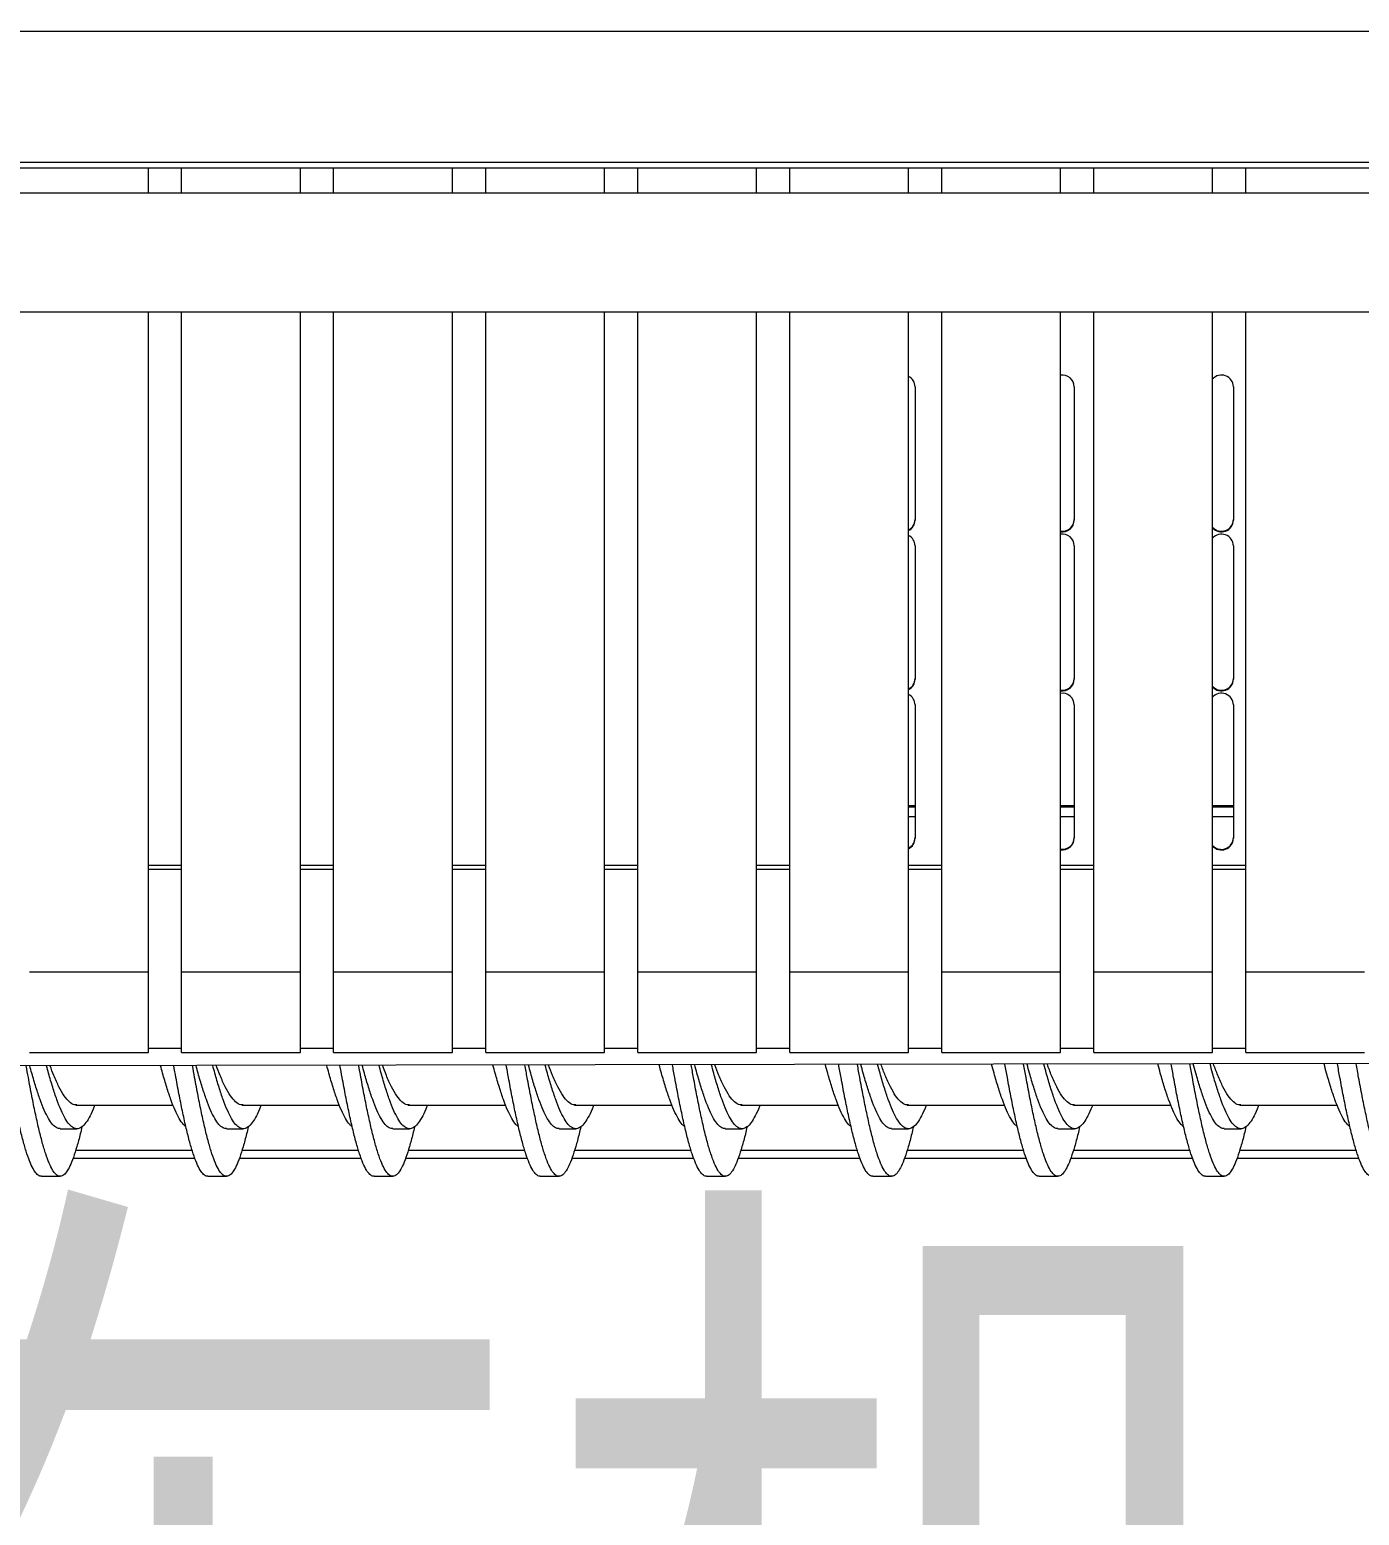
# Model space of a CAD drawing. Extents: x -2187 to 96136, y -11110 to 52208.
# Drawn here: x 50177 to 50737, y 24559 to 25185 of the extents above; entities that cross this region are included whole.
import ezdxf

# ---------------------------------------------------------------- set-up
doc = ezdxf.new("R2010")
doc.units = 0
doc.header["$LTSCALE"] = 1000
doc.header["$MEASUREMENT"] = 0
doc.styles.get("Standard").update_dxf_attribs({"font": 'gbenor.shx', "bigfont": 'gbcbig.shx'})
doc.styles.add('图纸中文说明', font='simplex.shx', dxfattribs={"width": 0.8, "bigfont": 'hztxt.shx'})
doc.dimstyles.new('ISO-25', dxfattribs={"dimscale": 70, "dimtxt": 2.5, "dimasz": 2.5, "dimexe": 1.25, "dimexo": 0.625, "dimtad": 1, "dimtxsty": 'Standard', "dimcen": 2.5, "dimadec": 0, "dimazin": 0, "dimtfac": 1, "dimtmove": 0, "dimatfit": 3, "dimfxl": 0, "dimarcsym": 0})

# ---------------------------------------------------------------- blocks, each defined once
blk = doc.blocks.new('*D138')
at = {"color": 0, "lineweight": -2}
for p, q in [((47340.11, 24729.07), (47340.11, 23998.92)), ((51840.11, 24729.07), (51840.11, 23998.92)), ((51665.11, 24086.42), (47515.11, 24086.42))]:
    blk.add_line(p, q, dxfattribs=at)
at = {"color": 0}
for points in [[(47515.11, 24115.58), (47515.11, 24057.25), (47340.11, 24086.42)], [(51665.11, 24115.58), (51665.11, 24057.25), (51840.11, 24086.42)]]:
    blk.add_solid(points, dxfattribs=at)
at = {"layer": 'Defpoints', "color": 0}
for p in [(47340.11, 24772.82), (51840.11, 24772.82), (47340.11, 24086.42)]:
    blk.add_point(p, dxfattribs=at)
at = {"color": 0, "insert": (49605.69, 24217.67), "char_height": 175, "attachment_point": 5}
blk.add_mtext('4500', dxfattribs=at)
blk = doc.blocks.new('*D140')
at = {"color": 0, "lineweight": -2}
for p, q in [((52096.86, 35905.84), (52902.87, 35905.84)), ((52815.37, 35730.84), (52815.37, 22880.85)), ((46777.22, 22705.85), (52902.87, 22705.85))]:
    blk.add_line(p, q, dxfattribs=at)
at = {"color": 0}
for points in [[(52786.21, 35730.84), (52844.54, 35730.84), (52815.37, 35905.84)], [(52786.21, 22880.85), (52844.54, 22880.85), (52815.37, 22705.85)]]:
    blk.add_solid(points, dxfattribs=at)
at = {"layer": 'Defpoints', "color": 0}
for p in [(52053.11, 35905.84), (46733.47, 22705.85), (52815.37, 22705.85)]:
    blk.add_point(p, dxfattribs=at)
at = {"color": 0, "insert": (52684.12, 29455.85), "char_height": 175, "attachment_point": 5, "rotation": 90}
blk.add_mtext('13200', dxfattribs=at)

msp = doc.modelspace()

# ---------------------------------------------------------------- linework, layer by layer
at = {"color": 7, "linetype": 'Continuous', "lineweight": 15}
for p, q in [((51307.471, 25184.04), (47866.178, 25184.04)), ((47866.178, 25129.04), (51307.471, 25129.04)), ((51307.324, 25126.54), (47866.324, 25126.54)), ((50227.117, 25115.994), (50227.117, 25126.54)), ((50241.117, 25115.994), (50241.117, 25126.54)), ((50291.117, 25115.994), (50291.117, 25126.54)), ((50305.117, 25115.994), (50305.117, 25126.54)), ((50355.117, 25115.994), (50355.117, 25126.54)), ((50369.117, 25115.994), (50369.117, 25126.54)), ((50419.117, 25115.994), (50419.117, 25126.54)), ((50433.117, 25115.994), (50433.117, 25126.54)), ((50483.117, 25115.994), (50483.117, 25126.54)), ((50497.117, 25115.994), (50497.117, 25126.54)), ((50547.117, 25115.994), (50547.117, 25126.54)), ((50561.117, 25115.994), (50561.117, 25126.54)), ((50611.117, 25115.994), (50611.117, 25126.54)), ((50625.117, 25115.994), (50625.117, 25126.54)), ((50675.117, 25115.994), (50675.117, 25126.54)), ((50689.117, 25115.994), (50689.117, 25126.54)), ((51030.824, 25115.994), (48142.824, 25115.994)), ((47946.424, 25065.994), (51233.424, 25065.994)), ((50227.117, 24788.058), (50227.117, 25065.994)), ((50241.117, 24788.058), (50241.117, 25065.994)), ((50291.117, 24788.058), (50291.117, 25065.994)), ((50305.117, 24788.058), (50305.117, 25065.994)), ((50355.117, 24788.058), (50355.117, 25065.994)), ((50369.117, 24788.058), (50369.117, 25065.994)), ((50419.117, 24788.058), (50419.117, 25065.994)), ((50433.117, 24788.058), (50433.117, 25065.994)), ((50483.117, 24788.058), (50483.117, 25065.994)), ((50497.117, 24788.058), (50497.117, 25065.994)), ((50547.117, 24788.058), (50547.117, 25065.994)), ((50561.117, 24788.058), (50561.117, 25065.994)), ((50611.117, 24788.058), (50611.117, 25065.994)), ((50625.117, 24788.058), (50625.117, 25065.994)), ((50675.117, 24788.058), (50675.117, 25065.994)), ((50689.117, 24788.058), (50689.117, 25065.994)), ((50549.862, 25034.503), (50549.862, 24978.369)), ((50616.862, 25034.503), (50616.862, 24978.369)), ((50683.862, 25034.503), (50683.862, 24978.369)), ((50549.862, 24967.536), (50549.862, 24911.402)), ((50616.862, 24967.536), (50616.862, 24911.402)), ((50683.862, 24967.536), (50683.862, 24911.402)), ((50549.862, 24900.569), (50549.862, 24844.435)), ((50616.862, 24900.569), (50616.862, 24844.435)), ((50683.862, 24900.569), (50683.862, 24844.435)), ((50549.862, 24857.54), (50547.117, 24857.54)), ((50616.862, 24857.54), (50611.117, 24857.54)), ((50683.862, 24857.54), (50675.117, 24857.54)), ((50227.117, 24831.441), (50241.117, 24831.441)), ((50291.117, 24831.441), (50305.117, 24831.441)), ((50355.117, 24831.441), (50369.117, 24831.441)), ((50419.117, 24831.441), (50433.117, 24831.441)), ((50483.117, 24831.441), (50497.117, 24831.441)), ((50547.117, 24831.441), (50561.117, 24831.441)), ((50611.117, 24831.441), (50625.117, 24831.441)), ((50675.117, 24831.441), (50689.117, 24831.441)), ((50227.117, 24788.058), (50177.117, 24788.058)), ((50227.117, 24754.177), (50227.117, 24788.058)), ((50291.117, 24788.058), (50241.117, 24788.058)), ((50241.117, 24754.177), (50241.117, 24788.058)), ((50291.117, 24754.177), (50291.117, 24788.058)), ((50355.117, 24788.058), (50305.117, 24788.058)), ((50305.117, 24754.177), (50305.117, 24788.058)), ((50355.117, 24754.177), (50355.117, 24788.058)), ((50419.117, 24788.058), (50369.117, 24788.058)), ((50369.117, 24754.177), (50369.117, 24788.058)), ((50419.117, 24754.177), (50419.117, 24788.058)), ((50483.117, 24788.058), (50433.117, 24788.058)), ((50433.117, 24754.177), (50433.117, 24788.058)), ((50483.117, 24754.177), (50483.117, 24788.058)), ((50547.117, 24788.058), (50497.117, 24788.058)), ((50497.117, 24754.177), (50497.117, 24788.058)), ((50547.117, 24754.177), (50547.117, 24788.058)), ((50611.117, 24788.058), (50561.117, 24788.058)), ((50561.117, 24754.177), (50561.117, 24788.058)), ((50611.117, 24754.177), (50611.117, 24788.058)), ((50675.117, 24788.058), (50625.117, 24788.058)), ((50625.117, 24754.177), (50625.117, 24788.058)), ((50675.117, 24754.177), (50675.117, 24788.058)), ((50739.117, 24788.058), (50689.117, 24788.058)), ((50689.117, 24754.177), (50689.117, 24788.058)), ((50227.117, 24756.04), (50241.117, 24756.04)), ((50291.117, 24756.04), (50305.117, 24756.04)), ((50355.117, 24756.04), (50369.117, 24756.04)), ((50419.117, 24756.04), (50433.117, 24756.04)), ((50483.117, 24756.04), (50497.117, 24756.04)), ((50547.117, 24756.04), (50561.117, 24756.04)), ((50611.117, 24756.04), (50625.117, 24756.04)), ((50675.117, 24756.04), (50689.117, 24756.04)), ((51249.064, 24750.417), (49676.941, 24747.743)), ((50177.117, 24754.177), (50227.117, 24754.177)), ((50241.117, 24754.177), (50291.117, 24754.177)), ((50305.117, 24754.177), (50355.117, 24754.177)), ((50369.117, 24754.177), (50419.117, 24754.177)), ((50433.117, 24754.177), (50483.117, 24754.177)), ((50497.117, 24754.177), (50547.117, 24754.177)), ((50561.117, 24754.177), (50611.117, 24754.177)), ((50625.117, 24754.177), (50675.117, 24754.177)), ((50689.117, 24754.177), (50739.117, 24754.177)), ((50196.547, 24732.04), (50237.539, 24732.04)), ((50266.547, 24732.04), (50307.539, 24732.04)), ((50336.547, 24732.04), (50377.539, 24732.04)), ((50406.547, 24732.04), (50447.539, 24732.04)), ((50476.547, 24732.04), (50517.539, 24732.04)), ((50546.547, 24732.04), (50587.539, 24732.04)), ((50616.547, 24732.04), (50657.539, 24732.04)), ((50686.547, 24732.04), (50727.539, 24732.04)), ((50189.99, 24722.116), (50197.047, 24722.116)), ((50259.99, 24722.116), (50267.047, 24722.116)), ((50329.99, 24722.116), (50337.047, 24722.116)), ((50399.99, 24722.116), (50407.047, 24722.116)), ((50469.99, 24722.116), (50477.047, 24722.116)), ((50539.99, 24722.116), (50547.047, 24722.116)), ((50609.99, 24722.116), (50617.047, 24722.116)), ((50679.99, 24722.116), (50687.047, 24722.116)), ((50246.767, 24709.543), (50195.347, 24709.543)), ((50316.767, 24709.543), (50265.347, 24709.543)), ((50386.767, 24709.543), (50335.347, 24709.543)), ((50456.767, 24709.543), (50405.347, 24709.543)), ((50526.767, 24709.543), (50475.347, 24709.543)), ((50596.767, 24709.543), (50545.347, 24709.543)), ((50666.767, 24709.543), (50615.347, 24709.543)), ((50736.767, 24709.543), (50685.347, 24709.543)), ((50182.104, 24702.116), (50189.99, 24702.116)), ((50252.104, 24702.116), (50259.99, 24702.116)), ((50322.104, 24702.116), (50329.99, 24702.116)), ((50392.104, 24702.116), (50399.99, 24702.116)), ((50462.104, 24702.116), (50469.99, 24702.116)), ((50532.104, 24702.116), (50539.99, 24702.116)), ((50602.104, 24702.116), (50609.99, 24702.116)), ((50672.104, 24702.116), (50679.99, 24702.116))]:
    msp.add_line(p, q, dxfattribs=at)
at = {"color": 8, "linetype": 'Continuous', "lineweight": 15}
for p, q in [((50549.862, 24858.04), (50547.117, 24858.04)), ((50616.862, 24858.04), (50611.117, 24858.04)), ((50683.862, 24858.04), (50675.117, 24858.04)), ((50549.862, 24853.432), (50547.117, 24853.432)), ((50616.862, 24853.432), (50611.117, 24853.432)), ((50683.862, 24853.432), (50675.117, 24853.432)), ((50241.117, 24833.011), (50227.117, 24833.011)), ((50305.117, 24833.011), (50291.117, 24833.011)), ((50369.117, 24833.011), (50355.117, 24833.011)), ((50433.117, 24833.011), (50419.117, 24833.011)), ((50497.117, 24833.011), (50483.117, 24833.011)), ((50561.117, 24833.011), (50547.117, 24833.011)), ((50625.117, 24833.011), (50611.117, 24833.011)), ((50689.117, 24833.011), (50675.117, 24833.011)), ((50245.574, 24713.043), (50196.514, 24713.043)), ((50315.574, 24713.043), (50266.514, 24713.043)), ((50385.574, 24713.043), (50336.514, 24713.043)), ((50455.574, 24713.043), (50406.514, 24713.043)), ((50525.574, 24713.043), (50476.514, 24713.043)), ((50595.574, 24713.043), (50546.514, 24713.043)), ((50665.574, 24713.043), (50616.514, 24713.043)), ((50735.574, 24713.043), (50686.514, 24713.043))]:
    msp.add_line(p, q, dxfattribs=at)
at = {"color": 7, "linetype": 'Continuous', "lineweight": 15}
for centre, radius, start, end in [((50544.944, 25034.486), 4.918, 0.200996, 63.780415), ((50611.888, 25034.458), 4.975, 0.522966, 98.915666), ((50678.855, 25034.432), 5.008, 0.811241, 138.27535), ((50544.944, 24978.647), 4.918, 296.219585, 359.799004), ((50544.944, 24978.386), 4.918, 296.219585, 359.799004), ((50611.888, 24978.675), 4.975, 261.084334, 359.477034), ((50611.876, 24978.429), 4.987, 261.245699, 359.315669), ((50678.855, 24978.7), 5.008, 221.72465, 359.188759), ((50678.853, 24978.444), 5.01, 221.771263, 359.142146), ((50544.944, 24967.519), 4.918, 0.200996, 63.780415), ((50611.888, 24967.491), 4.975, 0.522966, 98.915666), ((50678.855, 24967.465), 5.008, 0.811241, 138.27535), ((50544.944, 24911.68), 4.918, 296.219585, 359.799004), ((50544.944, 24911.419), 4.918, 296.219585, 359.799004), ((50611.888, 24911.708), 4.975, 261.084334, 359.477034), ((50611.876, 24911.462), 4.987, 261.245699, 359.315669), ((50678.855, 24911.733), 5.008, 221.72465, 359.188759), ((50678.853, 24911.477), 5.01, 221.771263, 359.142146), ((50611.888, 24900.524), 4.975, 0.522966, 98.915666), ((50678.855, 24900.498), 5.008, 0.811241, 138.27535), ((50544.944, 24900.552), 4.918, 0.200996, 63.780415), ((50544.944, 24844.713), 4.918, 296.219585, 359.799004), ((50544.944, 24844.452), 4.918, 296.219585, 359.799004), ((50611.888, 24844.741), 4.975, 261.084334, 359.477034), ((50611.876, 24844.495), 4.987, 261.245699, 359.315669), ((50678.855, 24844.766), 5.008, 221.72465, 359.188759), ((50678.853, 24844.51), 5.01, 221.771263, 359.142146)]:
    msp.add_arc(centre, radius, start, end, dxfattribs=at)
for points, knots in [([(50312.899, 24723.077), (50312.552, 24723.331), (50311.622, 24724.012), (50310.11, 24726.318), (50308.358, 24729.809), (50306.607, 24734.258), (50304.858, 24739.525), (50303.396, 24744.427), (50302.515, 24747.701), (50302.217, 24748.807)], [0, 0, 0, 0, 0.097476, 0.2612502, 0.4251078, 0.5889654, 0.7527396, 0.9165137, 1, 1, 1, 1]), ([(50322.106, 24702.2), (50322.015, 24702.174), (50321.439, 24702.004), (50320.372, 24702.774), (50318.916, 24704.56), (50317.459, 24707.513), (50315.997, 24711.458), (50314.542, 24716.363), (50313.082, 24722.132), (50311.623, 24728.667), (50310.167, 24735.872), (50308.883, 24742.628), (50308.088, 24747.084), (50307.779, 24748.816)], [0, 0, 0, 0, 0.0190465, 0.1208957, 0.2226637, 0.3244318, 0.426281, 0.5280269, 0.6298392, 0.7316515, 0.8333974, 0.9352466, 1, 1, 1, 1]), ([(50339.141, 24722.917), (50338.917, 24721.939), (50338.207, 24718.842), (50337.011, 24714.464), (50335.55, 24709.873), (50334.094, 24706.301), (50332.635, 24703.758), (50331.175, 24702.3), (50329.72, 24701.949), (50328.258, 24702.712), (50326.801, 24704.576), (50325.344, 24707.509), (50323.883, 24711.46), (50322.427, 24716.362), (50320.968, 24722.132), (50319.508, 24728.666), (50318.053, 24735.872), (50316.768, 24742.632), (50315.972, 24747.093), (50315.662, 24748.829)], [0, 0, 0, 0, 0.0286979, 0.0907937, 0.152939, 0.2150213, 0.2771441, 0.3392669, 0.4013492, 0.4634944, 0.5255902, 0.587686, 0.6498313, 0.7119136, 0.7740364, 0.8361591, 0.8982414, 0.9603867, 1, 1, 1, 1]), ([(50329.994, 24722.196), (50329.513, 24722.235), (50328.448, 24722.322), (50326.801, 24723.784), (50325.053, 24726.282), (50323.301, 24729.818), (50321.55, 24734.256), (50319.801, 24739.526), (50318.336, 24744.435), (50317.453, 24747.718), (50317.153, 24748.832)], [0, 0, 0, 0, 0.1123987, 0.2486439, 0.3848892, 0.5212039, 0.6575185, 0.7937638, 0.930009, 1, 1, 1, 1]), ([(50344.577, 24732.04), (50344.504, 24731.842), (50343.847, 24730.054), (50342.607, 24727.49), (50340.858, 24724.533), (50339.11, 24722.706), (50337.358, 24721.947), (50335.607, 24722.306), (50333.858, 24723.764), (50332.11, 24726.288), (50330.358, 24729.817), (50328.607, 24734.256), (50326.858, 24739.525), (50325.392, 24744.439), (50324.508, 24747.726), (50324.207, 24748.844)], [0, 0, 0, 0, 0.0106995, 0.096634, 0.1825248, 0.2684155, 0.35435, 0.4402846, 0.5261753, 0.6120661, 0.6980006, 0.7839351, 0.8698258, 0.9557166, 1, 1, 1, 1]), ([(50337.045, 24732.207), (50336.712, 24732.171), (50335.65, 24732.053), (50333.858, 24733.295), (50331.671, 24735.818), (50329.484, 24739.641), (50327.481, 24744.005), (50326.207, 24747.396), (50325.662, 24748.846)], [0, 0, 0, 0, 0.0878071, 0.279955, 0.4721029, 0.6642521, 0.8564039, 1, 1, 1, 1]), ([(50382.899, 24723.077), (50382.552, 24723.331), (50381.622, 24724.012), (50380.11, 24726.318), (50378.358, 24729.809), (50376.607, 24734.258), (50374.858, 24739.525), (50373.385, 24744.465), (50372.493, 24747.78), (50372.185, 24748.926)], [0, 0, 0, 0, 0.09718159, 0.26046108, 0.42382379, 0.58718649, 0.75046598, 0.91374547, 1, 1, 1, 1]), ([(50392.106, 24702.2), (50392.015, 24702.174), (50391.439, 24702.004), (50390.372, 24702.774), (50388.916, 24704.56), (50387.459, 24707.513), (50385.997, 24711.458), (50384.542, 24716.363), (50383.082, 24722.132), (50381.623, 24728.667), (50380.167, 24735.872), (50378.876, 24742.666), (50378.074, 24747.163), (50377.758, 24748.935)], [0, 0, 0, 0, 0.0190181, 0.1207153, 0.2223315, 0.3239477, 0.4256448, 0.5272389, 0.6288993, 0.7305596, 0.8321537, 0.9338509, 1, 1, 1, 1]), ([(50409.141, 24722.917), (50408.917, 24721.939), (50408.207, 24718.842), (50407.011, 24714.464), (50405.55, 24709.873), (50404.094, 24706.301), (50402.635, 24703.758), (50401.175, 24702.3), (50399.72, 24701.949), (50398.258, 24702.712), (50396.801, 24704.576), (50395.344, 24707.509), (50393.883, 24711.46), (50392.427, 24716.362), (50390.968, 24722.132), (50389.508, 24728.667), (50388.053, 24735.872), (50386.761, 24742.671), (50385.958, 24747.172), (50385.641, 24748.948)], [0, 0, 0, 0, 0.0286718, 0.090711, 0.1527997, 0.2148254, 0.2768916, 0.3389577, 0.4009835, 0.4630721, 0.5251113, 0.5871506, 0.6492392, 0.7112649, 0.7733311, 0.8353973, 0.897423, 0.9595117, 1, 1, 1, 1]), ([(50399.994, 24722.196), (50399.513, 24722.235), (50398.448, 24722.322), (50396.801, 24723.784), (50395.053, 24726.282), (50393.301, 24729.818), (50391.55, 24734.256), (50389.801, 24739.525), (50388.326, 24744.473), (50387.432, 24747.797), (50387.121, 24748.951)], [0, 0, 0, 0, 0.1121161, 0.2480189, 0.3839216, 0.5198935, 0.6558655, 0.7917682, 0.927671, 1, 1, 1, 1]), ([(50414.577, 24732.04), (50414.504, 24731.842), (50413.847, 24730.054), (50412.607, 24727.49), (50410.858, 24724.533), (50409.11, 24722.706), (50407.358, 24721.947), (50405.607, 24722.306), (50403.858, 24723.764), (50402.11, 24726.288), (50400.358, 24729.817), (50398.607, 24734.256), (50396.858, 24739.525), (50395.382, 24744.477), (50394.487, 24747.804), (50394.175, 24748.963)], [0, 0, 0, 0, 0.0106825, 0.0964807, 0.1822352, 0.2679897, 0.3537879, 0.4395861, 0.5253406, 0.6110951, 0.6968933, 0.7826915, 0.868446, 0.9542005, 1, 1, 1, 1]), ([(50407.045, 24732.207), (50406.712, 24732.171), (50405.65, 24732.053), (50403.858, 24733.295), (50401.671, 24735.818), (50399.484, 24739.64), (50397.466, 24744.04), (50396.177, 24747.474), (50395.617, 24748.965)], [0, 0, 0, 0, 0.0874546, 0.2788312, 0.4702078, 0.6615857, 0.8529662, 1, 1, 1, 1]), ([(50452.899, 24723.077), (50452.552, 24723.331), (50451.622, 24724.012), (50450.11, 24726.318), (50448.358, 24729.808), (50446.607, 24734.259), (50444.858, 24739.524), (50443.374, 24744.503), (50442.472, 24747.858), (50442.153, 24749.045)], [0, 0, 0, 0, 0.0968889, 0.2596768, 0.4225475, 0.5854183, 0.7482061, 0.9109939, 1, 1, 1, 1]), ([(50462.106, 24702.2), (50462.015, 24702.174), (50461.439, 24702.004), (50460.372, 24702.774), (50458.916, 24704.56), (50457.459, 24707.513), (50455.997, 24711.458), (50454.542, 24716.363), (50453.082, 24722.132), (50451.623, 24728.667), (50450.167, 24735.872), (50448.869, 24742.705), (50448.059, 24747.242), (50447.736, 24749.054)], [0, 0, 0, 0, 0.0189898, 0.1205354, 0.2220002, 0.3234649, 0.4250105, 0.5264533, 0.6279621, 0.729471, 0.8309137, 0.9324593, 1, 1, 1, 1]), ([(50479.141, 24722.917), (50478.917, 24721.939), (50478.207, 24718.842), (50477.011, 24714.464), (50475.55, 24709.873), (50474.094, 24706.301), (50472.635, 24703.758), (50471.175, 24702.3), (50469.72, 24701.949), (50468.258, 24702.712), (50466.801, 24704.576), (50465.344, 24707.509), (50463.883, 24711.46), (50462.427, 24716.362), (50460.968, 24722.132), (50459.508, 24728.667), (50458.053, 24735.872), (50456.753, 24742.709), (50455.943, 24747.251), (50455.619, 24749.067)], [0, 0, 0, 0, 0.0286457, 0.0906284, 0.1526606, 0.2146298, 0.2766395, 0.3386492, 0.4006185, 0.4626506, 0.5246333, 0.5866161, 0.6486482, 0.7106175, 0.7726272, 0.8346369, 0.8966061, 0.9586382, 1, 1, 1, 1]), ([(50469.994, 24722.196), (50469.513, 24722.235), (50468.448, 24722.322), (50466.801, 24723.784), (50465.053, 24726.282), (50463.301, 24729.818), (50461.55, 24734.256), (50459.801, 24739.525), (50458.315, 24744.511), (50457.41, 24747.875), (50457.089, 24749.07)], [0, 0, 0, 0, 0.111835, 0.2473969, 0.3829588, 0.5185898, 0.6542208, 0.7897827, 0.9253446, 1, 1, 1, 1]), ([(50484.577, 24732.04), (50484.504, 24731.842), (50483.847, 24730.054), (50482.607, 24727.49), (50480.858, 24724.533), (50479.11, 24722.706), (50477.358, 24721.947), (50475.607, 24722.306), (50473.858, 24723.764), (50472.11, 24726.288), (50470.358, 24729.816), (50468.607, 24734.256), (50466.858, 24739.524), (50465.371, 24744.514), (50464.465, 24747.883), (50464.143, 24749.082)], [0, 0, 0, 0, 0.0106656, 0.0963279, 0.1819466, 0.2675653, 0.3532276, 0.4388899, 0.5245086, 0.6101272, 0.6957896, 0.7814519, 0.8670705, 0.9526892, 1, 1, 1, 1]), ([(50477.045, 24732.207), (50476.712, 24732.171), (50475.65, 24732.053), (50473.858, 24733.295), (50471.671, 24735.818), (50469.484, 24739.639), (50467.451, 24744.076), (50466.146, 24747.551), (50465.571, 24749.084)], [0, 0, 0, 0, 0.0871049, 0.2777164, 0.4683278, 0.6589406, 0.8495559, 1, 1, 1, 1]), ([(50522.899, 24723.077), (50522.552, 24723.331), (50521.622, 24724.012), (50520.11, 24726.318), (50518.358, 24729.808), (50516.607, 24734.259), (50514.858, 24739.524), (50513.364, 24744.54), (50512.45, 24747.937), (50512.12, 24749.164)], [0, 0, 0, 0, 0.09659806, 0.25889713, 0.4212789, 0.58366068, 0.74595975, 0.90825882, 1, 1, 1, 1]), ([(50532.106, 24702.2), (50532.015, 24702.174), (50531.439, 24702.004), (50530.372, 24702.774), (50528.916, 24704.56), (50527.459, 24707.513), (50525.997, 24711.458), (50524.542, 24716.363), (50523.082, 24722.132), (50521.623, 24728.667), (50520.167, 24735.871), (50518.861, 24742.743), (50518.045, 24747.321), (50517.715, 24749.173)], [0, 0, 0, 0, 0.0189615, 0.120356, 0.2216698, 0.3229837, 0.4243782, 0.5256699, 0.6270278, 0.7283856, 0.8296774, 0.9310719, 1, 1, 1, 1]), ([(50549.141, 24722.917), (50548.917, 24721.939), (50548.207, 24718.842), (50547.011, 24714.464), (50545.55, 24709.873), (50544.094, 24706.301), (50542.635, 24703.758), (50541.175, 24702.3), (50539.72, 24701.949), (50538.258, 24702.712), (50536.801, 24704.576), (50535.344, 24707.509), (50533.883, 24711.46), (50532.427, 24716.362), (50530.968, 24722.132), (50529.508, 24728.667), (50528.053, 24735.871), (50526.746, 24742.748), (50525.929, 24747.33), (50525.598, 24749.187)], [0, 0, 0, 0, 0.0286196, 0.090546, 0.1525217, 0.2144346, 0.2763879, 0.3383412, 0.4002541, 0.4622298, 0.5241562, 0.5860826, 0.6480583, 0.7099712, 0.7719245, 0.8338778, 0.8957907, 0.9577664, 1, 1, 1, 1]), ([(50539.994, 24722.196), (50539.513, 24722.235), (50538.448, 24722.322), (50536.801, 24723.784), (50535.053, 24726.282), (50533.301, 24729.818), (50531.55, 24734.256), (50529.801, 24739.524), (50528.304, 24744.548), (50527.388, 24747.954), (50527.056, 24749.189)], [0, 0, 0, 0, 0.1115552, 0.2467781, 0.3820009, 0.5172926, 0.6525843, 0.7878071, 0.92303, 1, 1, 1, 1]), ([(50554.577, 24732.04), (50554.504, 24731.842), (50553.847, 24730.054), (50552.607, 24727.49), (50550.858, 24724.533), (50549.11, 24722.706), (50547.358, 24721.947), (50545.607, 24722.306), (50543.858, 24723.764), (50542.11, 24726.288), (50540.358, 24729.816), (50538.607, 24734.257), (50536.858, 24739.524), (50535.36, 24744.552), (50534.443, 24747.962), (50534.11, 24749.201)], [0, 0, 0, 0, 0.0106487, 0.0961756, 0.1816589, 0.2671422, 0.352669, 0.4381959, 0.5236792, 0.6091624, 0.6946893, 0.7802162, 0.8656994, 0.9511827, 1, 1, 1, 1]), ([(50547.045, 24732.207), (50546.712, 24732.171), (50545.65, 24732.053), (50543.858, 24733.295), (50541.671, 24735.818), (50539.484, 24739.638), (50537.435, 24744.112), (50536.116, 24747.629), (50535.525, 24749.203)], [0, 0, 0, 0, 0.0867581, 0.2766104, 0.4664628, 0.6563165, 0.8461728, 1, 1, 1, 1]), ([(50592.899, 24723.077), (50592.552, 24723.331), (50591.622, 24724.012), (50590.11, 24726.318), (50588.358, 24729.808), (50586.607, 24734.259), (50584.858, 24739.523), (50583.353, 24744.578), (50582.429, 24748.016), (50582.088, 24749.283)], [0, 0, 0, 0, 0.0963089, 0.2581222, 0.4200179, 0.5819136, 0.7437269, 0.9055401, 1, 1, 1, 1]), ([(50602.106, 24702.2), (50602.015, 24702.174), (50601.439, 24702.004), (50600.372, 24702.774), (50598.916, 24704.56), (50597.459, 24707.513), (50595.997, 24711.458), (50594.542, 24716.363), (50593.082, 24722.132), (50591.623, 24728.667), (50590.167, 24735.871), (50588.854, 24742.782), (50588.031, 24747.4), (50587.693, 24749.292)], [0, 0, 0, 0, 0.0189333, 0.1201772, 0.2213405, 0.3225038, 0.4237477, 0.524889, 0.6260962, 0.7273035, 0.8284448, 0.9296886, 1, 1, 1, 1]), ([(50619.141, 24722.917), (50618.917, 24721.939), (50618.207, 24718.842), (50617.011, 24714.464), (50615.55, 24709.873), (50614.094, 24706.301), (50612.635, 24703.758), (50611.175, 24702.3), (50609.72, 24701.949), (50608.258, 24702.712), (50606.801, 24704.576), (50605.344, 24707.509), (50603.883, 24711.46), (50602.427, 24716.362), (50600.968, 24722.132), (50599.508, 24728.667), (50598.053, 24735.871), (50596.739, 24742.786), (50595.915, 24747.408), (50595.577, 24749.306)], [0, 0, 0, 0, 0.0285936, 0.0904637, 0.1523831, 0.2142398, 0.2761368, 0.3380338, 0.3998904, 0.4618098, 0.5236799, 0.5855501, 0.6474695, 0.7093261, 0.7712231, 0.8331201, 0.8949768, 0.9568962, 1, 1, 1, 1]), ([(50609.994, 24722.196), (50609.513, 24722.235), (50608.448, 24722.322), (50606.801, 24723.784), (50605.053, 24726.282), (50603.301, 24729.818), (50601.55, 24734.256), (50599.801, 24739.524), (50598.293, 24744.586), (50597.367, 24748.032), (50597.024, 24749.308)], [0, 0, 0, 0, 0.1112769, 0.2461623, 0.3810477, 0.5160019, 0.650956, 0.7858414, 0.9207268, 1, 1, 1, 1]), ([(50624.577, 24732.04), (50624.504, 24731.842), (50623.847, 24730.054), (50622.607, 24727.49), (50620.858, 24724.533), (50619.11, 24722.706), (50617.358, 24721.947), (50615.607, 24722.306), (50613.858, 24723.764), (50612.11, 24726.288), (50610.358, 24729.816), (50608.607, 24734.257), (50606.858, 24739.524), (50605.349, 24744.59), (50604.422, 24748.04), (50604.078, 24749.32)], [0, 0, 0, 0, 0.01063193, 0.09602375, 0.18137208, 0.2667204, 0.35211222, 0.43750404, 0.52285237, 0.60820069, 0.69359251, 0.77898433, 0.86433266, 0.94968099, 1, 1, 1, 1]), ([(50617.045, 24732.207), (50616.712, 24732.171), (50615.65, 24732.053), (50613.858, 24733.294), (50611.671, 24735.819), (50609.484, 24739.638), (50607.42, 24744.147), (50606.085, 24747.707), (50605.479, 24749.322)], [0, 0, 0, 0, 0.0864139, 0.2755133, 0.4646126, 0.6537133, 0.8428165, 1, 1, 1, 1]), ([(50662.899, 24723.077), (50662.552, 24723.331), (50661.622, 24724.012), (50660.11, 24726.318), (50658.358, 24729.808), (50656.607, 24734.259), (50654.858, 24739.523), (50653.342, 24744.616), (50652.407, 24748.094), (50652.056, 24749.402)], [0, 0, 0, 0, 0.0960215, 0.2573518, 0.4187644, 0.580177, 0.7415073, 0.9028377, 1, 1, 1, 1]), ([(50672.106, 24702.2), (50672.015, 24702.174), (50671.439, 24702.004), (50670.372, 24702.774), (50668.916, 24704.56), (50667.459, 24707.513), (50665.997, 24711.458), (50664.542, 24716.363), (50663.082, 24722.132), (50661.623, 24728.667), (50660.167, 24735.871), (50658.847, 24742.82), (50658.017, 24747.478), (50657.672, 24749.411)], [0, 0, 0, 0, 0.0189053, 0.1199989, 0.2210122, 0.3220254, 0.4231191, 0.5241103, 0.6251674, 0.7262245, 0.8272158, 0.9283095, 1, 1, 1, 1]), ([(50689.141, 24722.917), (50688.917, 24721.939), (50688.207, 24718.842), (50687.011, 24714.464), (50685.55, 24709.873), (50684.094, 24706.301), (50682.635, 24703.758), (50681.175, 24702.3), (50679.72, 24701.949), (50678.258, 24702.712), (50676.801, 24704.576), (50675.344, 24707.509), (50673.883, 24711.46), (50672.427, 24716.362), (50670.968, 24722.132), (50669.509, 24728.667), (50668.053, 24735.871), (50666.732, 24742.824), (50665.901, 24747.487), (50665.555, 24749.425)], [0, 0, 0, 0, 0.0285677, 0.0903816, 0.1522448, 0.2140453, 0.2758861, 0.3377269, 0.3995274, 0.4613906, 0.5232045, 0.5850185, 0.6468817, 0.7086822, 0.770523, 0.8323638, 0.8941643, 0.9560275, 1, 1, 1, 1]), ([(50679.994, 24722.196), (50679.513, 24722.235), (50678.448, 24722.322), (50676.801, 24723.784), (50675.053, 24726.282), (50673.301, 24729.818), (50671.55, 24734.256), (50669.801, 24739.523), (50668.282, 24744.623), (50667.345, 24748.111), (50666.991, 24749.427)], [0, 0, 0, 0, 0.1109999, 0.2455496, 0.3800993, 0.5147176, 0.6493358, 0.7838855, 0.9184352, 1, 1, 1, 1]), ([(50694.577, 24732.04), (50694.504, 24731.842), (50693.847, 24730.054), (50692.607, 24727.49), (50690.858, 24724.533), (50689.11, 24722.706), (50687.358, 24721.947), (50685.607, 24722.306), (50683.858, 24723.764), (50682.11, 24726.288), (50680.358, 24729.816), (50678.607, 24734.257), (50676.858, 24739.523), (50675.339, 24744.627), (50674.4, 24748.119), (50674.045, 24749.439)], [0, 0, 0, 0, 0.0106152, 0.0958724, 0.1810862, 0.2663, 0.3515572, 0.4368144, 0.5220282, 0.607242, 0.6924992, 0.7777564, 0.8629702, 0.948184, 1, 1, 1, 1]), ([(50687.045, 24732.207), (50686.712, 24732.171), (50685.65, 24732.053), (50683.858, 24733.294), (50681.671, 24735.819), (50679.484, 24739.637), (50677.405, 24744.183), (50676.054, 24747.784), (50675.433, 24749.441)], [0, 0, 0, 0, 0.0860725, 0.2744248, 0.4627771, 0.6511306, 0.8394867, 1, 1, 1, 1]), ([(50732.899, 24723.077), (50732.552, 24723.331), (50731.622, 24724.012), (50730.11, 24726.318), (50728.358, 24729.808), (50726.607, 24734.259), (50724.858, 24739.522), (50723.331, 24744.653), (50722.385, 24748.173), (50722.023, 24749.521)], [0, 0, 0, 0, 0.0957358, 0.2565861, 0.4175184, 0.5784507, 0.739301, 0.9001513, 1, 1, 1, 1]), ([(50742.106, 24702.2), (50742.015, 24702.174), (50741.439, 24702.004), (50740.372, 24702.774), (50738.916, 24704.56), (50737.459, 24707.513), (50735.997, 24711.458), (50734.542, 24716.363), (50733.082, 24722.132), (50731.623, 24728.667), (50730.167, 24735.871), (50728.84, 24742.859), (50728.002, 24747.557), (50727.651, 24749.53)], [0, 0, 0, 0, 0.0188773, 0.1198212, 0.2206848, 0.3215484, 0.4224923, 0.5233339, 0.6242414, 0.7251488, 0.8259904, 0.9269344, 1, 1, 1, 1]), ([(50759.141, 24722.917), (50758.917, 24721.939), (50758.207, 24718.842), (50757.011, 24714.464), (50755.55, 24709.873), (50754.094, 24706.301), (50752.635, 24703.758), (50751.175, 24702.3), (50749.72, 24701.949), (50748.258, 24702.712), (50746.801, 24704.576), (50745.344, 24707.509), (50743.883, 24711.46), (50742.427, 24716.362), (50740.968, 24722.132), (50739.509, 24728.667), (50738.053, 24735.871), (50736.725, 24742.863), (50735.886, 24747.566), (50735.534, 24749.544)], [0, 0, 0, 0, 0.0285418, 0.0902996, 0.1521067, 0.2138512, 0.2756359, 0.3374206, 0.3991651, 0.4609721, 0.52273, 0.5844879, 0.646295, 0.7080394, 0.7698241, 0.8316089, 0.8933533, 0.9551604, 1, 1, 1, 1]), ([(50182.106, 24702.2), (50182.015, 24702.174), (50181.439, 24702.004), (50180.372, 24702.774), (50178.916, 24704.56), (50177.459, 24707.513), (50175.997, 24711.458), (50174.542, 24716.363), (50173.082, 24722.132), (50171.623, 24728.666), (50170.167, 24735.873), (50168.897, 24742.551), (50168.117, 24746.926), (50167.822, 24748.578)], [0, 0, 0, 0, 0.01910364, 0.12125813, 0.22333132, 0.32540451, 0.427559, 0.52960999, 0.63172753, 0.73384507, 0.83589606, 0.93805056, 1, 1, 1, 1]), ([(50199.141, 24722.917), (50198.917, 24721.939), (50198.207, 24718.842), (50197.011, 24714.464), (50195.55, 24709.873), (50194.094, 24706.301), (50192.635, 24703.758), (50191.175, 24702.3), (50189.72, 24701.949), (50188.258, 24702.712), (50186.801, 24704.576), (50185.344, 24707.509), (50183.883, 24711.46), (50182.427, 24716.362), (50180.968, 24722.132), (50179.508, 24728.666), (50178.053, 24735.873), (50176.782, 24742.555), (50176.001, 24746.935), (50175.705, 24748.591)], [0, 0, 0, 0, 0.0287504, 0.0909596, 0.1532185, 0.2154142, 0.2776505, 0.3398868, 0.4020825, 0.4643413, 0.5265506, 0.5887598, 0.6510187, 0.7132144, 0.7754507, 0.837687, 0.8998827, 0.9621415, 1, 1, 1, 1]), ([(50189.994, 24722.196), (50189.513, 24722.235), (50188.448, 24722.322), (50186.801, 24723.784), (50185.053, 24726.282), (50183.301, 24729.818), (50181.55, 24734.255), (50179.801, 24739.527), (50178.358, 24744.36), (50177.496, 24747.561), (50177.218, 24748.594)], [0, 0, 0, 0, 0.1129681, 0.2499036, 0.3868391, 0.5238444, 0.6608496, 0.7977851, 0.9347206, 1, 1, 1, 1]), ([(50204.577, 24732.04), (50204.504, 24731.842), (50203.847, 24730.054), (50202.607, 24727.49), (50200.858, 24724.533), (50199.11, 24722.706), (50197.358, 24721.947), (50195.607, 24722.306), (50193.858, 24723.764), (50192.11, 24726.288), (50190.358, 24729.817), (50188.607, 24734.256), (50186.858, 24739.527), (50185.414, 24744.364), (50184.551, 24747.569), (50184.272, 24748.606)], [0, 0, 0, 0, 0.0107336, 0.0969421, 0.1831066, 0.2692712, 0.3554796, 0.4416881, 0.5278527, 0.6140172, 0.7002257, 0.7864341, 0.8725987, 0.9587632, 1, 1, 1, 1]), ([(50197.045, 24732.207), (50196.712, 24732.171), (50195.65, 24732.053), (50193.858, 24733.295), (50191.671, 24735.817), (50189.484, 24739.642), (50187.512, 24743.933), (50186.268, 24747.241), (50185.754, 24748.609)], [0, 0, 0, 0, 0.0885206, 0.28223, 0.4759393, 0.66965, 0.8633633, 1, 1, 1, 1]), ([(50242.899, 24723.077), (50242.552, 24723.331), (50241.622, 24724.012), (50240.11, 24726.318), (50238.358, 24729.809), (50236.607, 24734.258), (50234.858, 24739.526), (50233.407, 24744.39), (50232.536, 24747.623), (50232.25, 24748.688)], [0, 0, 0, 0, 0.0977722, 0.2620441, 0.4263996, 0.5907551, 0.755027, 0.9192988, 1, 1, 1, 1]), ([(50252.106, 24702.2), (50252.015, 24702.174), (50251.439, 24702.004), (50250.372, 24702.774), (50248.916, 24704.56), (50247.459, 24707.513), (50245.997, 24711.458), (50244.542, 24716.363), (50243.082, 24722.132), (50241.623, 24728.666), (50240.167, 24735.872), (50238.89, 24742.59), (50238.102, 24747.005), (50237.8, 24748.697)], [0, 0, 0, 0, 0.01907504, 0.12107663, 0.22299703, 0.32491744, 0.42691903, 0.52881726, 0.63078195, 0.73274665, 0.83464488, 0.93664647, 1, 1, 1, 1]), ([(50269.141, 24722.917), (50268.917, 24721.939), (50268.207, 24718.842), (50267.011, 24714.464), (50265.55, 24709.873), (50264.094, 24706.301), (50262.635, 24703.758), (50261.175, 24702.3), (50259.72, 24701.949), (50258.258, 24702.712), (50256.801, 24704.576), (50255.344, 24707.509), (50253.883, 24711.46), (50252.427, 24716.362), (50250.968, 24722.132), (50249.508, 24728.666), (50248.053, 24735.872), (50246.775, 24742.594), (50245.986, 24747.014), (50245.684, 24748.71)], [0, 0, 0, 0, 0.0287241, 0.0908766, 0.1530786, 0.2152176, 0.277397, 0.3395765, 0.4017155, 0.4639175, 0.52607, 0.5882224, 0.6504244, 0.7125634, 0.7747429, 0.8369224, 0.8990613, 0.9612633, 1, 1, 1, 1]), ([(50259.994, 24722.196), (50259.513, 24722.235), (50258.448, 24722.322), (50256.801, 24723.784), (50255.053, 24726.282), (50253.301, 24729.818), (50251.55, 24734.256), (50249.801, 24739.526), (50248.347, 24744.398), (50247.475, 24747.639), (50247.186, 24748.713)], [0, 0, 0, 0, 0.1126827, 0.2492722, 0.3858617, 0.5225208, 0.6591799, 0.7957694, 0.9323588, 1, 1, 1, 1]), ([(50274.577, 24732.04), (50274.504, 24731.842), (50273.847, 24730.054), (50272.607, 24727.49), (50270.858, 24724.533), (50269.11, 24722.706), (50267.358, 24721.947), (50265.607, 24722.306), (50263.858, 24723.764), (50262.11, 24726.288), (50260.358, 24729.817), (50258.607, 24734.256), (50256.858, 24739.526), (50255.403, 24744.402), (50254.53, 24747.647), (50254.24, 24748.725)], [0, 0, 0, 0, 0.01071653, 0.0967878, 0.18281523, 0.26884267, 0.35491394, 0.44098521, 0.52701265, 0.61304008, 0.69911135, 0.78518262, 0.87121006, 0.95723749, 1, 1, 1, 1]), ([(50267.045, 24732.207), (50266.712, 24732.171), (50265.65, 24732.053), (50263.858, 24733.295), (50261.671, 24735.818), (50259.484, 24739.641), (50257.497, 24743.969), (50256.238, 24747.318), (50255.708, 24748.727)], [0, 0, 0, 0, 0.0881624, 0.2810879, 0.4740134, 0.6669401, 0.8598695, 1, 1, 1, 1])]:
    msp.add_open_spline(points, degree=3, knots=knots, dxfattribs=at)

# ---------------------------------------------------------------- texts
at = {"color": 1, "insert": (50717.398, 24318.456), "char_height": 300, "width": 2428.892, "attachment_point": 9, "style": '图纸中文说明'}
msp.add_mtext('{\\fSimSun|b0|i0|c134|p2;高效展平送布机}', dxfattribs=at)

# ---------------------------------------------------------------- dimensions: what is measured, and where the dimension line sits
at = {"color": 1}
for base, p1, p2, angle, picture, middle in [((52815.373, 22705.848), (52053.107, 35905.844), (46733.469, 22705.848), 90, '*D140', (52815.373, 29455.846)), ((47340.112, 24086.415), (51840.112, 24772.823), (47340.112, 24772.823), 180, '*D138', (49605.686, 24086.415))]:
    dim = msp.add_linear_dim(base=base, p1=p1, p2=p2, angle=angle, dimstyle='ISO-25', dxfattribs=at)
    dim.commit()
    dim.dimension.update_dxf_attribs({"geometry": picture, "text_midpoint": middle, "dimtype": 160})

doc.saveas('drawing.dxf')
